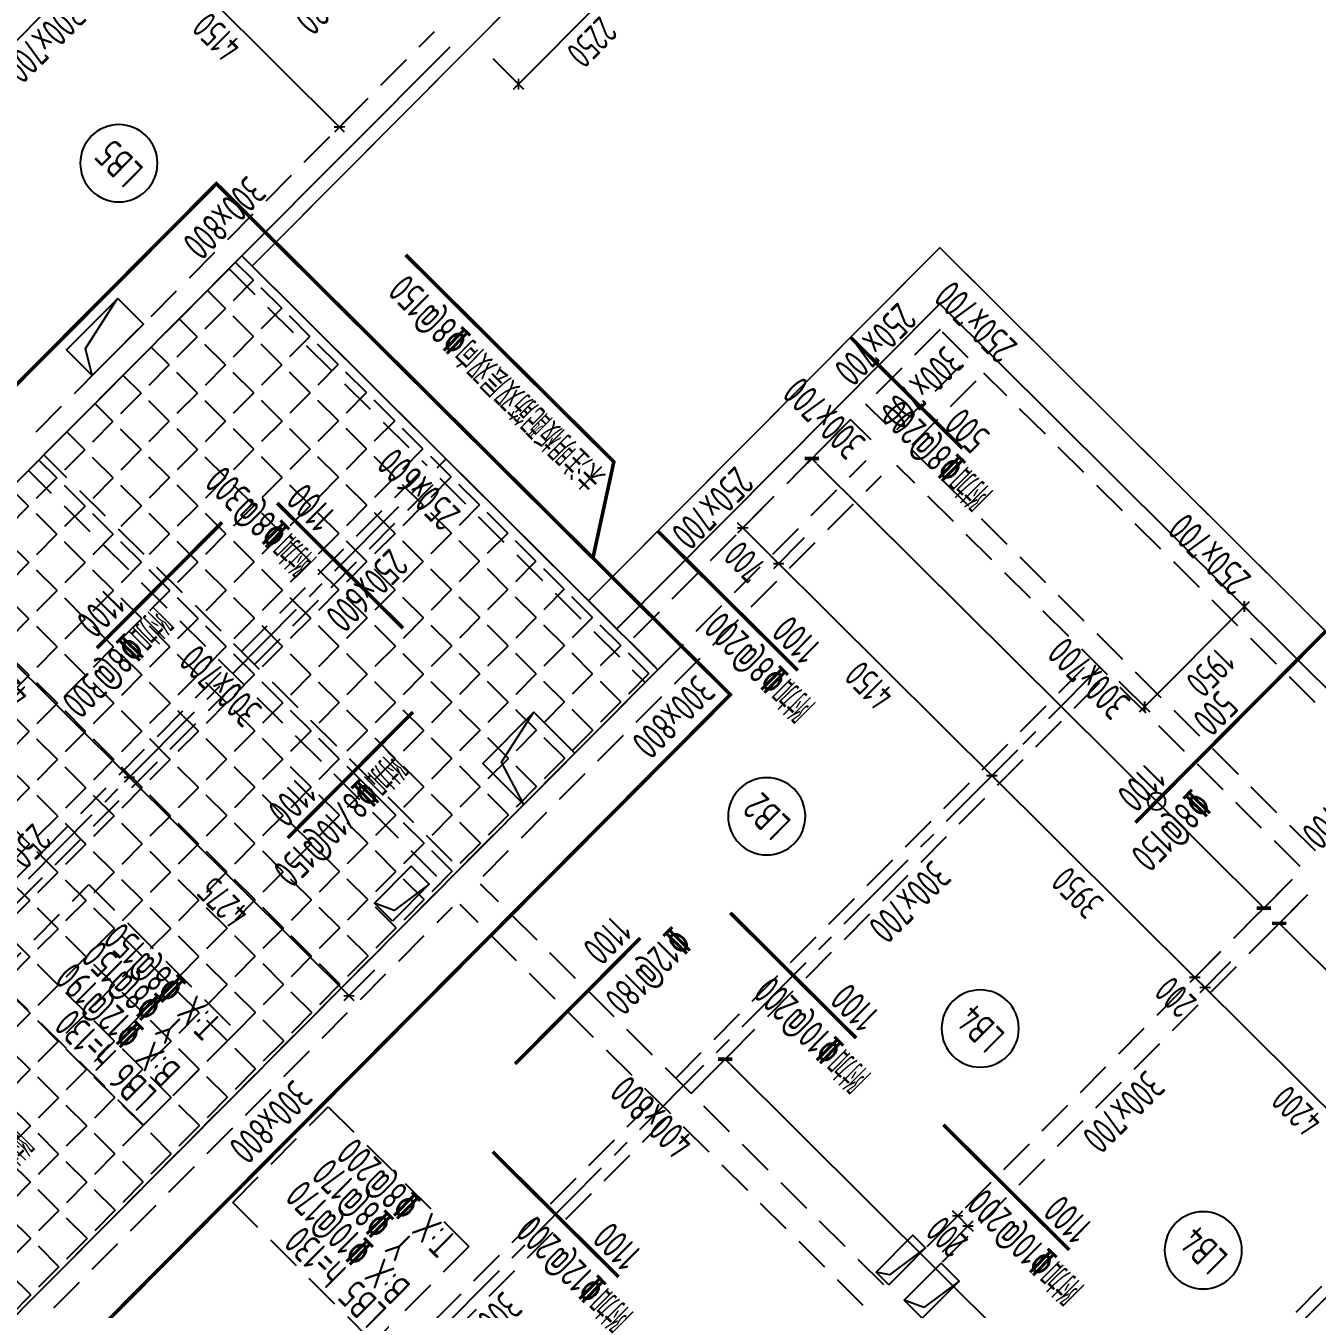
# Model space of a CAD drawing. Extents: x 517450926 to 520131079, y 3499134486 to 3500888201.
# Drawn here: x 518706014 to 518723838, y 3500136975 to 3500154693 of the extents above; entities that cross this region are included whole.
import ezdxf
from ezdxf.enums import TextEntityAlignment as Align

# ---------------------------------------------------------------- set-up
doc = ezdxf.new("R2010")
doc.units = 0
doc.header["$LTSCALE"] = 1000
doc.header["$MEASUREMENT"] = 0
doc.linetypes.add('CENTER', pattern=[2, 1.25, -0.25, 0.25, -0.25])
doc.linetypes.add('DASHED', pattern=[0.75, 0.5, -0.25])
doc.layers.get('0').update_dxf_attribs({"linetype": 'CONTINUOUS'})
doc.layers.get('Defpoints').update_dxf_attribs({"color": 2, "linetype": 'CONTINUOUS'})
for name, color, linetype in [('S_AXIS', 8, 'CENTER'), ('S_AXIS_DIMS', 3, 'CONTINUOUS'), ('S_BEAM', 4, 'DASHED'), ('S_BEAM_SECD_TEXT_HORZ', 9, 'CONTINUOUS'), ('S_BEAM_TEXT_HORZ', 7, 'CONTINUOUS'), ('S_BEAM_TEXT_VERT', 41, 'CONTINUOUS'), ('S_FLOR_TEXT', 51, 'CONTINUOUS'), ('S_HOLE', 201, 'CONTINUOUS'), ('S_PLAN_HACH', 254, 'CONTINUOUS'), ('S_PLAN_REIN', 1, 'CONTINUOUS'), ('S_PLAN_THIK', 6, 'CONTINUOUS')]:
    doc.layers.add(name, color=color, linetype=linetype)
doc.styles.add('TH-STYLE1', font='Tssdeng.shx', dxfattribs={"width": 0.7, "bigfont": 'Tssdchn.shx'})
doc.styles.add('TH-STYLE3', font='tssdeng.shx', dxfattribs={"width": 0.7, "bigfont": 'tssdchn.shx'})
doc.styles.add('样式 1', font='Tssdeng.shx', dxfattribs={"width": 0.7, "bigfont": 'Tssdchn.shx'})
doc.dimstyles.new('TSSD_100_100', dxfattribs={"dimtxt": 375, "dimasz": 100, "dimexe": 100, "dimexo": 0, "dimgap": 125, "dimtad": 1, "dimdec": 1, "dimdsep": 46, "dimtxsty": 'TH-STYLE3', "dimblk": 'ARCHTICK', "dimcen": -100, "dimdle": 100, "dimclrt": 7, "dimadec": 0, "dimazin": 0, "dimtfac": 1, "dimtdec": 1, "dimtix": 1, "dimtmove": 2, "dimatfit": 3, "dimldrblk": 'ARCHTICK', "dimfxl": 500, "dimfxlon": 1, "dimtolj": 1, "dimtzin": 0, "dimarcsym": 0})
doc.dimstyles.new('TSSD_100_100$0', dxfattribs={"dimtxt": 300, "dimasz": 100, "dimexe": 100, "dimexo": 250, "dimgap": 100, "dimtad": 1, "dimdec": 0, "dimzin": 0, "dimdsep": 46, "dimtxsty": 'TH-STYLE3', "dimblk": '_tsdbk', "dimcen": 0, "dimdle": 100, "dimclrt": 7, "dimadec": 1, "dimazin": 0, "dimtfac": 1, "dimtdec": 0, "dimtix": 1, "dimtmove": 2, "dimatfit": 3, "dimldrblk": '_tsdbk', "dimfxl": 1, "dimtolj": 1, "dimtzin": 0, "dimarcsym": 0})

# ---------------------------------------------------------------- blocks, each defined once
blk = doc.blocks.new('_ArchTick')
at = {"color": 0, "const_width": 0.25}
blk.add_lwpolyline([(-0.53, -0.53), (0.53, 0.53)], dxfattribs=at)
blk = doc.blocks.new('*D114')
at = {"layer": 'Defpoints', "color": 0, "linetype": 'ByBlock', "transparency": 16777216}
for p in [(518723516, 3500142647), (518722291, 3500141415), (518726671, 3500139862)]:
    blk.add_point(p, dxfattribs=at)
at = {"layer": 'S_AXIS_DIMS', "color": 0, "linetype": 'ByBlock', "lineweight": -2, "transparency": 16777216}
for p, q in [((518722644, 3500141769), (518722220, 3500141344)), ((518725340, 3500138382), (518722220, 3500141485)), ((518725622, 3500138807), (518725198, 3500138382))]:
    blk.add_line(p, q, dxfattribs=at)
at = {"layer": 'S_AXIS_DIMS', "color": 0, "linetype": 'ByBlock', "lineweight": -2, "transparency": 16777216, "xscale": 100, "yscale": 100, "zscale": 100}
for p, rotation in [((518722291, 3500141415), 135.1572922653654), ((518725269, 3500138453), 315.1572922653655)]:
    blk.add_blockref('_ArchTick', p, dxfattribs=dict(at, rotation=rotation))
at = {"layer": 'S_AXIS_DIMS', "color": 7, "linetype": 'ByBlock', "transparency": 16777216, "insert": (518723560, 3500139712), "char_height": 375, "attachment_point": 5, "rotation": 135.1573, "style": 'TH-STYLE3'}
blk.add_mtext('\\A1;4200', dxfattribs=at)
blk = doc.blocks.new('*D115')
at = {"layer": 'Defpoints', "color": 0, "linetype": 'ByBlock', "transparency": 16777216}
for p in [(518720750, 3500145750), (518719348, 3500144341), (518723375, 3500142788)]:
    blk.add_point(p, dxfattribs=at)
at = {"layer": 'S_AXIS_DIMS', "color": 0, "linetype": 'ByBlock', "lineweight": -2, "transparency": 16777216}
for p, q in [((518719701, 3500144695), (518719278, 3500144270)), ((518722220, 3500141485), (518719278, 3500144411)), ((518722502, 3500141910), (518722079, 3500141485))]:
    blk.add_line(p, q, dxfattribs=at)
at = {"layer": 'S_AXIS_DIMS', "color": 0, "linetype": 'ByBlock', "lineweight": -2, "transparency": 16777216, "xscale": 100, "yscale": 100, "zscale": 100}
for p, rotation in [((518719348, 3500144341), 135.1572922653654), ((518722149, 3500141556), 315.1572922653655)]:
    blk.add_blockref('_ArchTick', p, dxfattribs=dict(at, rotation=rotation))
at = {"layer": 'S_AXIS_DIMS', "color": 7, "linetype": 'ByBlock', "transparency": 16777216, "insert": (518720528, 3500142727), "char_height": 375, "attachment_point": 5, "rotation": 135.1573, "style": 'TH-STYLE3'}
blk.add_mtext('\\A1;3950', dxfattribs=at)
blk = doc.blocks.new('*D116')
at = {"layer": 'Defpoints', "color": 0, "linetype": 'ByBlock', "transparency": 16777216}
for p in [(518717596, 3500148464), (518716406, 3500147267), (518720750, 3500145750)]:
    blk.add_point(p, dxfattribs=at)
at = {"layer": 'S_AXIS_DIMS', "color": 0, "linetype": 'ByBlock', "lineweight": -2, "transparency": 16777216}
for p, q in [((518716758, 3500147622), (518716335, 3500147196)), ((518719419, 3500144270), (518716335, 3500147338)), ((518719701, 3500144695), (518719278, 3500144270))]:
    blk.add_line(p, q, dxfattribs=at)
at = {"layer": 'S_AXIS_DIMS', "color": 0, "linetype": 'ByBlock', "lineweight": -2, "transparency": 16777216, "xscale": 100, "yscale": 100, "zscale": 100}
for p, rotation in [((518716406, 3500147267), 135.1572922653654), ((518719348, 3500144341), 315.1572922653655)]:
    blk.add_blockref('_ArchTick', p, dxfattribs=dict(at, rotation=rotation))
at = {"layer": 'S_AXIS_DIMS', "color": 7, "linetype": 'ByBlock', "transparency": 16777216, "insert": (518717657, 3500145583), "char_height": 375, "attachment_point": 5, "rotation": 135.1573, "style": 'TH-STYLE3'}
blk.add_mtext('\\A1;4150', dxfattribs=at)
blk = doc.blocks.new('*D117')
at = {"layer": 'Defpoints', "color": 0, "linetype": 'ByBlock', "transparency": 16777216}
for p in [(518708738, 3500145620), (518707442, 3500144317), (518711664, 3500142499)]:
    blk.add_point(p, dxfattribs=at)
at = {"layer": 'S_AXIS_DIMS', "color": 0, "linetype": 'ByBlock', "lineweight": -2, "transparency": 16777216}
for p, q in [((518707795, 3500144672), (518707372, 3500144246)), ((518710545, 3500141232), (518707372, 3500144388)), ((518710826, 3500141657), (518710403, 3500141232))]:
    blk.add_line(p, q, dxfattribs=at)
at = {"layer": 'S_AXIS_DIMS', "color": 0, "linetype": 'ByBlock', "lineweight": -2, "transparency": 16777216, "xscale": 100, "yscale": 100, "zscale": 100}
for p, rotation in [((518707442, 3500144317), 135.1572922653654), ((518710474, 3500141302), 315.1572922653655)]:
    blk.add_blockref('_ArchTick', p, dxfattribs=dict(at, rotation=rotation))
at = {"layer": 'S_AXIS_DIMS', "color": 7, "linetype": 'ByBlock', "transparency": 16777216, "insert": (518708738, 3500142588), "char_height": 375, "attachment_point": 5, "rotation": 135.1573, "style": 'TH-STYLE3'}
blk.add_mtext('\\A1;4275', dxfattribs=at)
blk = doc.blocks.new('*D118')
at = {"layer": 'Defpoints', "color": 0, "linetype": 'ByBlock', "transparency": 16777216}
for p in [(518705601, 3500148528), (518704411, 3500147332), (518708738, 3500145620)]:
    blk.add_point(p, dxfattribs=at)
at = {"layer": 'S_AXIS_DIMS', "color": 0, "linetype": 'ByBlock', "lineweight": -2, "transparency": 16777216}
for p, q in [((518704764, 3500147686), (518704341, 3500147261)), ((518707513, 3500144247), (518704340, 3500147402)), ((518707795, 3500144672), (518707372, 3500144246))]:
    blk.add_line(p, q, dxfattribs=at)
at = {"layer": 'S_AXIS_DIMS', "color": 0, "linetype": 'ByBlock', "lineweight": -2, "transparency": 16777216, "xscale": 100, "yscale": 100, "zscale": 100}
for p, rotation in [((518704411, 3500147332), 135.1572922653654), ((518707442, 3500144317), 315.1572922653655)]:
    blk.add_blockref('_ArchTick', p, dxfattribs=dict(at, rotation=rotation))
at = {"layer": 'S_AXIS_DIMS', "color": 7, "linetype": 'ByBlock', "transparency": 16777216, "insert": (518705706, 3500145603), "char_height": 375, "attachment_point": 5, "rotation": 135.1573, "style": 'TH-STYLE3'}
blk.add_mtext('\\A1;4275', dxfattribs=at)
blk = doc.blocks.new('*D119')
at = {"layer": 'Defpoints', "color": 0, "linetype": 'ByBlock', "transparency": 16777216}
for p in [(518708591, 3500157420), (518707401, 3500156223), (518711534, 3500154493)]:
    blk.add_point(p, dxfattribs=at)
at = {"layer": 'S_AXIS_DIMS', "color": 0, "linetype": 'ByBlock', "lineweight": -2, "transparency": 16777216}
for p, q in [((518707754, 3500156577), (518707330, 3500156152)), ((518710414, 3500153226), (518707330, 3500156293)), ((518710696, 3500153651), (518710273, 3500153226))]:
    blk.add_line(p, q, dxfattribs=at)
at = {"layer": 'S_AXIS_DIMS', "color": 0, "linetype": 'ByBlock', "lineweight": -2, "transparency": 16777216, "xscale": 100, "yscale": 100, "zscale": 100}
for p, rotation in [((518707401, 3500156223), 135.1572922653654), ((518710344, 3500153297), 315.1572922653655)]:
    blk.add_blockref('_ArchTick', p, dxfattribs=dict(at, rotation=rotation))
at = {"layer": 'S_AXIS_DIMS', "color": 7, "linetype": 'ByBlock', "transparency": 16777216, "insert": (518708652, 3500154538), "char_height": 375, "attachment_point": 5, "rotation": 135.1573, "style": 'TH-STYLE3'}
blk.add_mtext('\\A1;4150', dxfattribs=at)
blk = doc.blocks.new('*D128')
at = {"layer": 'Defpoints', "color": 0, "linetype": 'ByBlock', "transparency": 16777216}
for p in [(518723375, 3500142788), (518723516, 3500142647), (518722149, 3500141556)]:
    blk.add_point(p, dxfattribs=at)
at = {"layer": 'S_AXIS_DIMS', "color": 0, "linetype": 'ByBlock', "lineweight": -2, "transparency": 16777216}
for p, q in [((518722502, 3500141910), (518722079, 3500141485)), ((518722644, 3500141769), (518722220, 3500141344)), ((518722149, 3500141556), (518722078, 3500141626)), ((518722291, 3500141415), (518722149, 3500141556)), ((518722291, 3500141415), (518722362, 3500141344))]:
    blk.add_line(p, q, dxfattribs=at)
at = {"layer": 'S_AXIS_DIMS', "color": 0, "linetype": 'ByBlock', "lineweight": -2, "transparency": 16777216, "xscale": 100, "yscale": 100, "zscale": 100}
for p, rotation in [((518722149, 3500141556), 315.1572922653655), ((518722291, 3500141415), 135.1572922653654)]:
    blk.add_blockref('_ArchTick', p, dxfattribs=dict(at, rotation=rotation))
at = {"layer": 'S_AXIS_DIMS', "color": 7, "linetype": 'ByBlock', "transparency": 16777216, "insert": (518721882, 3500141282), "char_height": 375, "attachment_point": 5, "rotation": 135.1573, "style": 'TH-STYLE3'}
blk.add_mtext('\\A1;200', dxfattribs=at)
blk = doc.blocks.new('*D157')
at = {"layer": 'Defpoints', "color": 0, "linetype": 'ByBlock', "transparency": 16777216}
for p in [(518722159, 3500147344), (518722832, 3500146675), (518720784, 3500145962)]:
    blk.add_point(p, dxfattribs=at)
at = {"layer": 'S_AXIS_DIMS', "color": 0, "linetype": 'ByBlock', "lineweight": -2, "transparency": 16777216}
for p, q in [((518722477, 3500147028), (518722903, 3500146605)), ((518721386, 3500145222), (518722902, 3500146746)), ((518721102, 3500145645), (518721528, 3500145222))]:
    blk.add_line(p, q, dxfattribs=at)
at = {"layer": 'S_AXIS_DIMS', "color": 0, "linetype": 'ByBlock', "lineweight": -2, "transparency": 16777216, "xscale": 100, "yscale": 100, "zscale": 100}
for p, rotation in [((518722832, 3500146675), 45.15729226536542), ((518721457, 3500145293), 225.1572922653654)]:
    blk.add_blockref('_ArchTick', p, dxfattribs=dict(at, rotation=rotation))
at = {"layer": 'S_AXIS_DIMS', "color": 7, "linetype": 'ByBlock', "transparency": 16777216, "insert": (518722366, 3500145764), "char_height": 375, "attachment_point": 5, "rotation": 225.1573, "style": 'TH-STYLE3'}
blk.add_mtext('\\A1;1950', dxfattribs=at)
blk = doc.blocks.new('*D158')
at = {"layer": 'Defpoints', "color": 0, "linetype": 'ByBlock', "transparency": 16777216}
for p in [(518716427, 3500148282), (518716924, 3500147788), (518716406, 3500147267)]:
    blk.add_point(p, dxfattribs=at)
at = {"layer": 'S_AXIS_DIMS', "color": 0, "linetype": 'ByBlock', "lineweight": -2, "transparency": 16777216}
for p, q in [((518716262, 3500148116), (518715839, 3500147690)), ((518715910, 3500147761), (518715839, 3500147832)), ((518715910, 3500147761), (518716406, 3500147267)), ((518716758, 3500147622), (518716335, 3500147196)), ((518716406, 3500147267), (518716477, 3500147197))]:
    blk.add_line(p, q, dxfattribs=at)
at = {"layer": 'S_AXIS_DIMS', "color": 0, "linetype": 'ByBlock', "lineweight": -2, "transparency": 16777216, "xscale": 100, "yscale": 100, "zscale": 100}
for p, rotation in [((518715910, 3500147761), 315.1572922653655), ((518716406, 3500147267), 135.1572922653654)]:
    blk.add_blockref('_ArchTick', p, dxfattribs=dict(at, rotation=rotation))
at = {"layer": 'S_AXIS_DIMS', "color": 7, "linetype": 'ByBlock', "transparency": 16777216, "insert": (518715937, 3500147293), "char_height": 375, "attachment_point": 5, "rotation": 135.1573, "style": 'TH-STYLE3'}
blk.add_mtext('\\A1;700', dxfattribs=at)
blk = doc.blocks.new('*D159')
at = {"layer": 'Defpoints', "color": 0, "linetype": 'ByBlock', "transparency": 16777216}
for p in [(518713722, 3500156159), (518714401, 3500155483), (518712135, 3500154563)]:
    blk.add_point(p, dxfattribs=at)
at = {"layer": 'S_AXIS_DIMS', "color": 0, "linetype": 'ByBlock', "lineweight": -2, "transparency": 16777216}
for p, q in [((518714046, 3500155836), (518714472, 3500155413)), ((518712744, 3500153817), (518714471, 3500155554)), ((518712460, 3500154241), (518712885, 3500153817))]:
    blk.add_line(p, q, dxfattribs=at)
at = {"layer": 'S_AXIS_DIMS', "color": 0, "linetype": 'ByBlock', "lineweight": -2, "transparency": 16777216, "xscale": 100, "yscale": 100, "zscale": 100}
for p, rotation in [((518714401, 3500155483), 45.15729226536542), ((518712814, 3500153888), 225.1572922653654)]:
    blk.add_blockref('_ArchTick', p, dxfattribs=dict(at, rotation=rotation))
at = {"layer": 'S_AXIS_DIMS', "color": 7, "linetype": 'ByBlock', "transparency": 16777216, "insert": (518713829, 3500154465), "char_height": 375, "attachment_point": 5, "rotation": 225.1573, "style": 'TH-STYLE3'}
blk.add_mtext('\\A1;2250', dxfattribs=at)
blk = doc.blocks.new('*D265')
at = {"layer": 'Defpoints', "color": 0, "transparency": 16777216}
for p in [(518719018, 3500138123), (518717926, 3500137310), (518718068, 3500137168)]:
    blk.add_point(p, dxfattribs=at)
at = {"layer": 'S_AXIS_DIMS', "color": 0, "lineweight": -2, "transparency": 16777216}
for p, q in [((518718523, 3500137910), (518718946, 3500138335)), ((518718876, 3500138264), (518718805, 3500138335)), ((518718665, 3500137769), (518719088, 3500138194)), ((518718876, 3500138264), (518719018, 3500138123)), ((518719018, 3500138123), (518719089, 3500138053))]:
    blk.add_line(p, q, dxfattribs=at)
at = {"layer": 'S_AXIS_DIMS', "color": 0, "lineweight": -2, "transparency": 16777216, "xscale": 100, "yscale": 100, "zscale": 100}
for p, rotation in [((518718876, 3500138264), 315.1572922659514), ((518719018, 3500138123), 135.1572922659514)]:
    blk.add_blockref('_ArchTick', p, dxfattribs=dict(at, rotation=rotation))
at = {"layer": 'S_AXIS_DIMS', "color": 7, "transparency": 16777216, "insert": (518718726, 3500137972), "char_height": 375, "attachment_point": 5, "rotation": 135.1573, "style": 'TH-STYLE3'}
blk.add_mtext('\\A1;200', dxfattribs=at)
blk = doc.blocks.new('*D266')
at = {"layer": 'Defpoints', "color": 0, "transparency": 16777216}
for p in [(518669878, 3500184742), (518695991, 3500158014), (518696924, 3500157601, 0), (518691015, 3500152120, 0), (518751217, 3500103849)]:
    blk.add_point(p, dxfattribs=at)
at = {"layer": 'S_AXIS_DIMS', "color": 0, "lineweight": -2, "transparency": 16777216}
blk.add_arc((518697051, 3500157718), 1100, 135.1573, 222.8453, dxfattribs=at)
at = {"layer": 'S_AXIS_DIMS', "color": 0, "lineweight": -2, "transparency": 16777216, "xscale": 100, "yscale": 100, "zscale": 100}
for p, rotation in [((518696271, 3500158494), 45.15729226417032), ((518696244, 3500156970), 312.8453472668461)]:
    blk.add_blockref('_ArchTick', p, dxfattribs=dict(at, rotation=rotation))
at = {"layer": 'S_AXIS_DIMS', "color": 7, "transparency": 16777216, "insert": (518695638, 3500157743), "char_height": 375, "attachment_point": 5, "rotation": 89.0013, "style": 'TH-STYLE3'}
blk.add_mtext('\\A1;88°', dxfattribs=at)
blk = doc.blocks.new('B-Num')
blk.add_circle((29, 399), 400)
at = {"style": 'TH-STYLE1', "width": 0.7, "flags": 8}
blk.add_attdef('LBN', text='', height=250, dxfattribs=at).set_placement((29, 278), align=Align.CENTER)
blk = doc.blocks.new('_tsdbk')
blk.add_line((-1, 0), (0, 0))
at = {"const_width": 0.5}
blk.add_lwpolyline([(-0.7, -0.7), (0.7, 0.7)], dxfattribs=at)
blk = doc.blocks.new('*D406')
at = {"layer": 'Defpoints', "color": 0, "transparency": 16777216}
for p in [(518717424, 3500149284), (518723663, 3500143078), (518723102, 3500142513)]:
    blk.add_point(p, dxfattribs=at)
at = {"layer": 'S_FLOR_TEXT', "color": 0, "lineweight": -2, "transparency": 16777216}
for p, q in [((518717247, 3500149106), (518716792, 3500148648)), ((518716933, 3500148648), (518723031, 3500142584)), ((518723487, 3500142901), (518723031, 3500142443))]:
    blk.add_line(p, q, dxfattribs=at)
at = {"layer": 'S_FLOR_TEXT', "color": 0, "lineweight": -2, "transparency": 16777216, "xscale": 100, "yscale": 100, "zscale": 100}
for p, rotation in [((518716862, 3500148719), 135.1572923119956), ((518723102, 3500142513), 315.1572923119956)]:
    blk.add_blockref('_tsdbk', p, dxfattribs=dict(at, rotation=rotation))
blk = doc.blocks.new('*D408')
at = {"layer": 'Defpoints', "color": 0, "transparency": 16777216}
for p in [(518715212, 3500139969), (518739261, 3500116963), (518738806, 3500116505)]:
    blk.add_point(p, dxfattribs=at)
at = {"layer": 'S_FLOR_TEXT', "color": 0, "lineweight": -2, "transparency": 16777216}
for p, q in [((518715388, 3500140146), (518715738, 3500140498)), ((518715738, 3500140356), (518739190, 3500117033)), ((518738982, 3500116682), (518739331, 3500117034))]:
    blk.add_line(p, q, dxfattribs=at)
at = {"layer": 'S_FLOR_TEXT', "color": 0, "lineweight": -2, "transparency": 16777216, "xscale": 100, "yscale": 100, "zscale": 100}
for p, rotation in [((518715667, 3500140427), 135.1572922823497), ((518739261, 3500116963), 315.1572922823497)]:
    blk.add_blockref('_tsdbk', p, dxfattribs=dict(at, rotation=rotation))
blk = doc.blocks.new('*D410')
at = {"layer": 'Defpoints', "color": 0, "transparency": 16777216}
for p in [(518723876, 3500142867), (518741567, 3500125273), (518741005, 3500124708)]:
    blk.add_point(p, dxfattribs=at)
at = {"layer": 'S_FLOR_TEXT', "color": 0, "lineweight": -2, "transparency": 16777216}
for p, q in [((518723700, 3500142689), (518723244, 3500142231)), ((518723385, 3500142231), (518740934, 3500124779)), ((518741390, 3500125095), (518740935, 3500124637))]:
    blk.add_line(p, q, dxfattribs=at)
at = {"layer": 'S_FLOR_TEXT', "color": 0, "lineweight": -2, "transparency": 16777216, "xscale": 100, "yscale": 100, "zscale": 100}
for p, rotation in [((518723315, 3500142302), 135.1572922838371), ((518741005, 3500124708), 315.1572922838371)]:
    blk.add_blockref('_tsdbk', p, dxfattribs=dict(at, rotation=rotation))
blk = doc.blocks.new('*D482')
at = {"layer": 'Defpoints', "color": 0, "transparency": 16777216}
for p in [(518708313, 3500158153), (518708906, 3500157563), (518692758, 3500141326)]:
    blk.add_point(p, dxfattribs=at)
at = {"layer": 'S_FLOR_TEXT', "color": 0, "lineweight": -2, "transparency": 16777216}
for p, q in [((518708729, 3500157740), (518708242, 3500158223)), ((518692236, 3500141986), (518708243, 3500158082)), ((518692580, 3500141503), (518692094, 3500141986))]:
    blk.add_line(p, q, dxfattribs=at)
at = {"layer": 'S_FLOR_TEXT', "color": 0, "lineweight": -2, "transparency": 16777216, "xscale": 100, "yscale": 100, "zscale": 100}
for p, rotation in [((518708313, 3500158153), 45.15729216554818), ((518692165, 3500141916), 225.1572921655482)]:
    blk.add_blockref('_tsdbk', p, dxfattribs=dict(at, rotation=rotation))
blk = doc.blocks.new('*D498')
at = {"layer": 'Defpoints', "color": 0, "transparency": 16777216}
for p in [(518662479, 3500180254), (518666733, 3500175600), (518666797, 3500174850), (518662721, 3500168730), (518746350, 3500096842)]:
    blk.add_point(p, dxfattribs=at)
at = {"layer": 'S_AXIS_DIMS', "color": 0, "lineweight": -2, "transparency": 16777216}
blk.add_arc((518666889, 3500175868), 1022, 239.7176, 315.1573, dxfattribs=at)
at = {"layer": 'S_AXIS_DIMS', "color": 0, "lineweight": -2, "transparency": 16777216, "xscale": 100, "yscale": 100, "zscale": 100}
for p, rotation in [((518667613, 3500175147), 45.15729226334187), ((518666374, 3500174986), 149.7175679383983)]:
    blk.add_blockref('_ArchTick', p, dxfattribs=dict(at, rotation=rotation))
at = {"layer": 'S_AXIS_DIMS', "color": 7, "transparency": 16777216, "insert": (518667062, 3500174545), "char_height": 375, "attachment_point": 5, "rotation": 187.4374, "style": 'TH-STYLE3'}
blk.add_mtext('\\A1;75°', dxfattribs=at)
blk = doc.blocks.new('*D499')
at = {"layer": 'Defpoints', "color": 0, "transparency": 16777216}
for p in [(518668402, 3500186210), (518670997, 3500183206), (518671114, 3500182976), (518667305, 3500175877), (518752273, 3500102798)]:
    blk.add_point(p, dxfattribs=at)
at = {"layer": 'S_AXIS_DIMS', "color": 0, "lineweight": -2, "transparency": 16777216}
blk.add_arc((518671139, 3500183488), 512, 243.2611, 315.1573, dxfattribs=at)
at = {"layer": 'S_AXIS_DIMS', "color": 0, "lineweight": -2, "transparency": 16777216, "xscale": 100, "yscale": 100, "zscale": 100}
for p, rotation in [((518670908, 3500183030), 153.2610552557729), ((518671502, 3500183127), 45.15729226431507)]:
    blk.add_blockref('_ArchTick', p, dxfattribs=dict(at, rotation=rotation))
at = {"layer": 'S_AXIS_DIMS', "color": 7, "transparency": 16777216, "insert": (518671271, 3500182674), "char_height": 375, "attachment_point": 5, "rotation": 189.2092, "style": 'TH-STYLE3'}
blk.add_mtext('\\A1;72°', dxfattribs=at)

msp = doc.modelspace()

# ---------------------------------------------------------------- hatches: boundary and pattern name
at = {"layer": 'S_PLAN_HACH', "transparency": 33554559}
h = msp.add_hatch(dxfattribs=at)
h.set_pattern_fill('ANGLE', color=256, scale=2000)
h.set_pattern_definition([(135.1573, (518630193.4, 3500156019.2), (-387.8396, -389.975), [400, -150]), (225.1573, (518630193.4, 3500156019.2), (389.975, -387.8396), [400, -150])])
h.paths.add_polyline_path([(518694768.783, 3500137210.5939), (518700512.05, 3500131498.7743), (518714738.7119, 3500145803.7634), (518708995.4449, 3500151515.5831)])

# ---------------------------------------------------------------- linework, layer by layer
at = {"layer": 'S_AXIS'}
for p, q in [((518697587.2381, 3500134407.5713), (518711813.9, 3500148712.5605)), ((518704618.6892, 3500129530.1417), (518720837.4364, 3500145838.1839)), ((518720741.8175, 3500133900.8033), (518726757.9648, 3500139950.0735))]:
    msp.add_line(p, q, dxfattribs=at)
at = {"layer": 'S_BEAM'}
for p, q in [((518703249.3023, 3500151835.685), (518708996.3797, 3500157614.4047)), ((518706155.9995, 3500149085.9382), (518711656.2703, 3500154616.4916)), ((518706368.7131, 3500148874.3893), (518708819.1542, 3500151338.3218)), ((518708819.1542, 3500151338.3218), (518711548.9786, 3500148623.4445)), ((518718632.6018, 3500150499.0533), (518717610.1155, 3500149470.9376)), ((518719022.5767, 3500150111.2137), (518718632.6018, 3500150499.0533)), ((518718035.3486, 3500149118.5503), (518719022.5767, 3500150111.2137)), ((518718248.0622, 3500148907.0014), (518719235.2903, 3500149899.6648)), ((518724872.2005, 3500144293.6196), (518719235.2903, 3500149899.6648)), ((518717893.7337, 3500149188.8725), (518717610.1155, 3500149470.9376)), ((518717398.5667, 3500149258.224), (518714348.737, 3500146191.603)), ((518717682.1848, 3500148976.1589), (518717398.5667, 3500149258.224)), ((518711899.8488, 3500143161.9873), (518706262.9386, 3500148768.0325)), ((518714738.7119, 3500145803.7634), (518717612.2509, 3500148693.1231)), ((518723814.262, 3500143300.7621), (518718248.2563, 3500148836.291)), ((518711688.3, 3500142949.2737), (518706051.3897, 3500148555.3189)), ((518708992.7631, 3500146053.1553), (518711548.9786, 3500148623.4445)), ((518723602.7131, 3500143088.0485), (518718036.7075, 3500148623.5774)), ((518709170.0244, 3500145876.8646), (518711726.24, 3500148447.1538)), ((518711726.24, 3500148447.1538), (518714562.4212, 3500145626.5021)), ((518712324.6937, 3500142951.0208), (518717824.9645, 3500148481.5742)), ((518714348.737, 3500146191.603), (518714738.7119, 3500145803.7634)), ((518703069.3945, 3500140097.1747), (518708781.2142, 3500145840.4417)), ((518714984.0019, 3500140165.239), (518720731.0796, 3500145943.9583)), ((518703246.6558, 3500139920.8839), (518708958.4755, 3500145664.151)), ((518715196.7154, 3500139953.6902), (518720943.7932, 3500145732.4094)), ((518712111.9801, 3500143162.5697), (518714562.4212, 3500145626.5021)), ((518717855.6354, 3500137309.3292), (518712289.6297, 3500142844.8581)), ((518717926.3457, 3500137309.5233), (518723497.1328, 3500142910.9813)), ((518706188.6115, 3500137206.589), (518711688.8823, 3500142737.1425)), ((518718139.0593, 3500137097.9744), (518723709.8464, 3500142699.4324)), ((518706401.3251, 3500136995.0402), (518711901.5959, 3500142525.5936)), ((518717573.5702, 3500137025.7111), (518712007.5645, 3500142561.24)), ((518720904.5302, 3500134277.1287), (518726651.608, 3500140055.8479)), ((518709025.3751, 3500134173.8061), (518714701.9367, 3500139881.6209)), ((518709238.0887, 3500133962.2573), (518714914.6503, 3500139670.072))]:
    msp.add_line(p, q, dxfattribs=at)
at = {"layer": 'S_BEAM', "linetype": 'Continuous'}
for p, q in [((518708995.4449, 3500151515.5831), (518711868.9838, 3500154404.9428)), ((518708995.4449, 3500151515.5831), (518714171.4757, 3500146367.8938)), ((518718631.6312, 3500150852.6054), (518714171.4757, 3500146367.8938)), ((518725261.2048, 3500144259.3321), (518718631.6312, 3500150852.6054))]:
    msp.add_line(p, q, dxfattribs=at)
at = {"layer": 'S_FLOR_TEXT', "linetype": 'CENTER', "const_width": 50}
msp.add_lwpolyline([(518700480.0463, 3500130116.6348), (518693386.3914, 3500137171.4483), (518708644.6929, 3500152513.757), (518715738.3479, 3500145458.9434)], close=True, dxfattribs=at)
msp.add_lwpolyline([(518713841.256, 3500147345.6478), (518714129.914, 3500148673.6648), (518711257.2324, 3500151530.6169)], dxfattribs=at)
at = {"layer": 'S_FLOR_TEXT', "linetype": 'DASHED'}
for points in [[(518707639.4673, 3500139514.3918), (518705598.3875, 3500141544.2957), (518706884.2202, 3500142837.2078), (518708925.3, 3500140807.3039)], [(518710811.5372, 3500136516.2448), (518708870.5722, 3500138446.582), (518710186.7936, 3500139770.05), (518712127.7586, 3500137839.7128)]]:
    msp.add_lwpolyline(points, close=True, dxfattribs=at)
at = {"layer": 'S_FLOR_TEXT'}
msp.add_circle((518721620.9363, 3500143986.2768), 120, dxfattribs=at)
at = {"layer": 'S_HOLE'}
for p, q in [((518718894.402, 3500137361.1299), (518718408.4581, 3500136998.2031)), ((518718408.4581, 3500136998.2031), (518718139.0593, 3500137097.9744))]:
    msp.add_line(p, q, dxfattribs=at)
at = {"layer": 'S_HOLE', "elevation": -0.0885}
for points in [[(518706931.6787, 3500149865.888), (518706577.156, 3500150218.4695), (518707282.3189, 3500150927.5148), (518707636.8416, 3500150574.9334)], [(518712887.6594, 3500143942.5195), (518712320.4232, 3500144506.6499), (518713025.5865, 3500145215.6955), (518713592.8227, 3500144651.5652)]]:
    msp.add_lwpolyline(points, close=True, dxfattribs=at)
for points in [[(518706931.6787, 3500149865.888), (518706838.2715, 3500150239.8151), (518707269.1873, 3500150914.3108)], [(518712887.6594, 3500143942.5195), (518712581.5385, 3500144527.9953), (518713017.3699, 3500145210.1852)]]:
    msp.add_lwpolyline(points, dxfattribs=at)
at = {"layer": 'S_HOLE'}
for points in [[(518711075.3883, 3500142332.9876), (518710827.2259, 3500142579.7912), (518711334.3631, 3500143089.7205), (518711582.5255, 3500142842.9169)], [(518717926.3457, 3500137309.5233), (518717749.1014, 3500137485.7971), (518718256.8188, 3500137996.3098), (518718434.0631, 3500137820.036)], [(518718387.2299, 3500136851.1626), (518718139.0593, 3500137097.9744), (518718646.7769, 3500137608.4873), (518718894.9475, 3500137361.6756)]]:
    msp.add_lwpolyline(points, close=True, dxfattribs=at)
for points in [[(518711582.5165, 3500142842.9079), (518711096.6247, 3500142480.0199), (518710827.2259, 3500142579.7912)], [(518718434.0631, 3500137820.036), (518717935.2243, 3500137450.5253), (518717749.1014, 3500137485.7971)]]:
    msp.add_lwpolyline(points, dxfattribs=at)
at = {"layer": 'S_PLAN_HACH', "transparency": 33554559}
msp.add_lwpolyline([(518694768.783, 3500137210.5939), (518700512.05, 3500131498.7743), (518714738.7119, 3500145803.7634), (518708995.4449, 3500151515.5831)], close=True, dxfattribs=at)
at = {"layer": 'S_PLAN_REIN', "const_width": 50}
for points in [[(518717398.5725, 3500150392.7194), (518718940.7466, 3500148858.9895)], [(518709482.3974, 3500148105.4098), (518711219.5596, 3500146377.7595)], [(518706995.0087, 3500146100.7425), (518708722.659, 3500147837.9047)], [(518714736.8435, 3500147716.3359), (518716668.9926, 3500145794.7664)], [(518721328.7098, 3500143692.4414), (518723955.4422, 3500146333.6359)], [(518709628.7523, 3500143481.42), (518711356.4026, 3500145218.5822)], [(518715737.1472, 3500142447.0025), (518717474.3093, 3500140719.3522)], [(518712766.7912, 3500140360.5635), (518714494.4415, 3500142097.7256)], [(518718679.6852, 3500139520.5764), (518720416.8474, 3500137792.9261)], [(518712457.4296, 3500139149.2279), (518714194.5918, 3500137421.5776)]]:
    msp.add_lwpolyline(points, dxfattribs=at)
at = {"layer": 'S_PLAN_THIK', "const_width": 20}
msp.add_lwpolyline([(518727492.3889, 3500104243.0626), (518727104.5493, 3500103853.0877), (518738768.3446, 3500092253.1576), (518745961.0064, 3500099485.4198), (518745145.9569, 3500100296.7117), (518756886.5669, 3500112101.9616), (518724908.6234, 3500143904.8094), (518725649.0444, 3500144649.307), (518718629.4959, 3500151630.4199), (518713781.5008, 3500146755.7334), (518709137.254, 3500151374.5505), (518713808.9584, 3500156071.9757), (518677754.0043, 3500191929.5103), (518669990.1605, 3500184122.9214), (518661386.2822, 3500168153.7529), (518675666.2237, 3500153952.0015), (518676794.4843, 3500155086.474), (518687855.5912, 3500144085.9325), (518687503.0097, 3500143731.4098), (518709660.6757, 3500121695.0685), (518710013.2572, 3500122049.5911), (518724194.1634, 3500107946.3327), (518724194.1634, 3500107946.3327), (518724194.1634, 3500107946.3327)], dxfattribs=at)

# ---------------------------------------------------------------- block references
at = {"layer": 'S_FLOR_TEXT'}
ref = msp.add_blockref('B-Num', (518707645.9704, 3500153199.8758), dxfattribs=dict(at, xscale=-1.333333333333333, yscale=1.333333333333333, zscale=1.333333333333333, rotation=135.157292271626))
ref.add_attrib('LBN', 'LB5', dxfattribs={"layer": '0', "height": 400, "rotation": 135.15728937, "style": 'TH-STYLE3', "width": 0.7, "flags": 8}).set_placement((518707298.4109, 3500152795.3429), align=Align.MIDDLE)
ref = msp.add_blockref('B-Num', (518716588.5082, 3500144184.0884), dxfattribs=dict(at, xscale=-1.333333333333333, yscale=1.333333333333333, zscale=1.333333333333333, rotation=135.157292271626))
ref.add_attrib('LBN', 'LB2', dxfattribs={"layer": '0', "height": 400, "rotation": 135.15728937, "style": 'TH-STYLE3', "width": 0.7, "flags": 8}).set_placement((518716240.9486, 3500143779.5556), align=Align.MIDDLE)
ref = msp.add_blockref('B-Num', (518719534.8222, 3500141253.9069), dxfattribs=dict(at, xscale=-1.333333333333333, yscale=1.333333333333333, zscale=1.333333333333333, rotation=135.157292271626))
ref.add_attrib('LBN', 'LB4', dxfattribs={"layer": '0', "height": 400, "rotation": 135.15728937, "style": 'TH-STYLE3', "width": 0.7, "flags": 8}).set_placement((518719187.2627, 3500140849.3741), align=Align.MIDDLE)
ref = msp.add_blockref('B-Num', (518722613.3307, 3500138192.2549), dxfattribs=dict(at, xscale=-1.333333333333333, yscale=1.333333333333333, zscale=1.333333333333333, rotation=135.157292271626))
ref.add_attrib('LBN', 'LB4', dxfattribs={"layer": '0', "height": 400, "rotation": 135.15728937, "style": 'TH-STYLE3', "width": 0.7, "flags": 8}).set_placement((518722265.7712, 3500137787.722), align=Align.MIDDLE)

# ---------------------------------------------------------------- texts
at = {"layer": 'S_BEAM_SECD_TEXT_HORZ', "linetype": 'Continuous', "width": 0.7}
for s, rotation, style, p in [('300x700', 225.15729781, '样式 1', (518706133.0046, 3500154609.1609)), ('250x700', 135.15728815, 'TH-STYLE3', (518719264.5915, 3500150744.5417)), ('250x700', 225.15729297, 'TH-STYLE3', (518717600.5956, 3500150432.3898)), ('250x600', 135.15728815, 'TH-STYLE3', (518711576.6514, 3500148433.7955)), ('250x700', 225.15729297, 'TH-STYLE3', (518715352.8888, 3500148172.3078)), ('250x700', 135.15728815, 'TH-STYLE3', (518722490.7476, 3500147536.0504)), ('250x600', 225.15729297, 'TH-STYLE3', (518710583.1653, 3500147034.5133)), ('300x700', 135.15728815, '样式 1', (518708841.3765, 3500145723.6721)), ('250x600', 225.15729297, 'TH-STYLE3', (518705657.8422, 3500143241.6037)), ('300x700', 225.15729297, 'TH-STYLE3', (518718071.7805, 3500142735.7559)), ('300x700', 225.15729297, 'TH-STYLE3', (518723992.3089, 3500136847.6455)), ('300x700', 225.15729297, 'TH-STYLE3', (518712151.8108, 3500136783.1929))]:
    msp.add_text(s, height=400, rotation=rotation, dxfattribs=dict(at, style=style)).set_placement(p, align=Align.CENTER)
at = {"layer": 'S_BEAM_TEXT_HORZ', "linetype": 'Continuous', "style": '样式 1', "width": 0.7}
for s, p in [('300x700', (518717171.6529, 3500149418.7455)), ('300x700', (518720826.597, 3500145827.2859)), ('400x800', (518714797.4546, 3500139764.948))]:
    msp.add_text(s, height=400, rotation=135.15728815, dxfattribs=at).set_placement(p, align=Align.CENTER)
at = {"layer": 'S_BEAM_TEXT_VERT', "linetype": 'Continuous', "style": '样式 1', "width": 0.7}
for s, p in [('300x800', (518708611.6908, 3500152179.304)), ('300x700', (518718245.8253, 3500149838.3751)), ('300x800', (518714810.3288, 3500145288.3863)), ('300x700', (518724051.3198, 3500144031.7043)), ('300x800', (518709250.065, 3500139697.5096)), ('300x700', (518721023.0573, 3500139835.8961))]:
    msp.add_text(s, height=400, rotation=225.15729781, dxfattribs=at).set_placement(p, align=Align.CENTER)
at = {"layer": 'S_FLOR_TEXT', "style": 'TH-STYLE3', "width": 0.7}
for s, rotation, p in [('%%13210@180', 225.15729297, (518710672.2055, 3500155804.7605)), ('未注明板配筋双层双向%%1328@150', 135.15728815, (518714057.3717, 3500148514.3742)), ('附加%%1328@200', 135.15728815, (518719382.1551, 3500148257.1045)), ('500', 135.15728815, (518719346.219, 3500149050.0506)), ('附加%%1328@300', 135.15728815, (518710049.9827, 3500147342.4569)), ('1100', 135.15728815, (518710315.1715, 3500147959.2359)), ('1100', 225.15729297, (518707132.1009, 3500146945.8507)), ('附加%%1328@300', 225.15729297, (518707783.7317, 3500146694.7138)), ('附加%%1328@200', 135.15728815, (518716935.097, 3500145333.4761)), ('1100', 135.15728815, (518717015.4262, 3500146132.2698)), ('500', 225.15729297, (518722488.0328, 3500145538.7444)), ('附加%%1328/10@150', 225.15729297, (518711030.0944, 3500144691.3833)), ('1100', 225.15729297, (518721496.6236, 3500144541.8768)), ('1100', 225.15729297, (518709774.1605, 3500144334.89)), ('%%1328@150', 225.15729297, (518722135.1974, 3500144169.295)), ('T:X %%1328@150', 135.15728815, (518708743.3387, 3500140946.0797)), ('1100', 225.15729297, (518714121.7832, 3500142430.277)), ('%%13212@180', 225.15729297, (518714960.5057, 3500142273.4654)), ('Y %%1328@150', 135.15728815, (518708229.0923, 3500140902.3206)), ('B:X %%13212@190', 135.15728815, (518708172.3465, 3500140299.1302)), ('附加%%13210@200', 135.15728815, (518717699.4305, 3500140216.853)), ('1100', 135.15728815, (518717820.743, 3500141056.8556)), ('LB6 h=130', 135.15728815, (518707845.4609, 3500139970.4449)), ('附加%%1328/10@150', 225.15729297, (518705863.5257, 3500139496.3693)), ('T:X %%1328@200', 135.15728815, (518711986.813, 3500137946.9166)), ('Y %%1328@170', 135.15728815, (518711401.1622, 3500137904.1736)), ('B:X %%13210@170', 135.15728815, (518711344.4163, 3500137300.9831)), ('附加%%13210@200', 135.15728815, (518720641.9686, 3500137290.4268)), ('1100', 135.15728815, (518720763.2811, 3500138130.4294)), ('附加%%13212@200', 135.15728815, (518714419.713, 3500136919.0784)), ('1100', 135.15728815, (518714541.0255, 3500137759.081)), ('LB5 h=130', 135.15728815, (518711017.5308, 3500136972.2979))]:
    msp.add_text(s, height=400, rotation=rotation, dxfattribs=at).set_placement(p)

# ---------------------------------------------------------------- dimensions: what is measured, and where the dimension line sits
at = {"layer": 'S_AXIS_DIMS'}
for base, line1, line2, picture, middle in [((518671114.2772, 3500182976.1449), ((518667304.862, 3500175877.4299), (518670997.0673, 3500183206.1488)), ((518752273.3816, 3500102797.9685), (518668402.2523, 3500186209.8599)), '*D499', (518671271.104, 3500182673.678)), ((518666797.3828, 3500174850.1658), ((518662720.9055, 3500168730.4059), (518666732.5694, 3500175600.3807)), ((518746350.013, 3500096841.9879), (518662478.8837, 3500180253.8793)), '*D498', (518667061.6075, 3500174544.79))]:
    dim = msp.add_angular_dim_2l(base=base, line1=line1, line2=line2, dimstyle='TSSD_100_100', override={"dimfxl": 200}, dxfattribs=at)
    dim.commit()
    dim.dimension.update_dxf_attribs({"geometry": picture, "text_midpoint": middle})
dim = msp.add_angular_dim_2l(base=(518695991.0166, 3500158014.2915), line1=((518751216.9937, 3500103848.5721), (518669878.1449, 3500184742.0486)), line2=((518691015.4533, 3500152120.3731, -0.0337), (518696924.317, 3500157600.734, 0)), dimstyle='TSSD_100_100', dxfattribs=at)
dim.commit()
dim.dimension.update_dxf_attribs({"geometry": '*D266', "text_midpoint": (518695638.1241, 3500157742.7359)})
at = {"layer": 'S_AXIS_DIMS', "linetype": 'ByBlock'}
for base, p1, p2, angle, picture, middle in [((518707401.001, 3500156222.9583), (518711533.7445, 3500154493.2914), (518708591.2067, 3500157419.7169), 135.15729227, '*D119', (518708651.9064, 3500154538.1688)), ((518714400.8493, 3500155483.3257), (518712135.0642, 3500154563.4234), (518713721.6808, 3500156158.7754), 225.15729227, '*D159', (518713829.1177, 3500154465.2863)), ((518704411.2771, 3500147331.61), (518708738.4262, 3500145620.1541), (518705601.483, 3500148528.3688), 135.15729227, '*D118', (518705706.4981, 3500145602.7476)), ((518716405.8761, 3500147267.3896), (518720750.1689, 3500145750.4358), (518717596.0819, 3500148464.1484), 135.15729227, '*D116', (518717656.7817, 3500145582.5999)), ((518716405.8761, 3500147267.3896), (518716427.4419, 3500148281.7526), (518716923.7737, 3500147788.1386), 135.15729227, '*D158', (518715937.3468, 3500147292.62)), ((518722831.9001, 3500146675.3351), (518720784.0639, 3500145961.7815), (518722159.1316, 3500147344.4198), 225.15729227, '*D157', (518722365.9429, 3500145763.6525)), ((518719348.4141, 3500144340.9635), (518723374.6071, 3500142787.781), (518720750.1689, 3500145750.4358), 135.15729227, '*D115', (518720528.4152, 3500142726.6901)), ((518707442.4459, 3500144317.0385), (518711663.8204, 3500142499.2258), (518708738.4262, 3500145620.1541), 135.15729227, '*D117', (518708737.6668, 3500142588.1761)), ((518722290.9521, 3500141414.5374), (518726670.6972, 3500139862.3255), (518723516.4162, 3500142646.7484), 135.15729227, '*D114', (518723559.5839, 3500139712.1186))]:
    dim = msp.add_linear_dim(base=base, p1=p1, p2=p2, angle=angle, dimstyle='TSSD_100_100', dxfattribs=at)
    dim.commit()
    dim.dimension.update_dxf_attribs({"geometry": picture, "text_midpoint": middle})
dim = msp.add_linear_dim(base=(518722149.1431, 3500141555.57), p1=(518723516.4162, 3500142646.7484), p2=(518723374.6071, 3500142787.781), angle=135.15729227, dimstyle='TSSD_100_100', dxfattribs=at)
dim.commit()
dim.dimension.update_dxf_attribs({"geometry": '*D128', "text_midpoint": (518721881.5246, 3500141281.6025), "dimtype": 160})
at = {"layer": 'S_AXIS_DIMS'}
dim = msp.add_linear_dim(base=(518719017.6135, 3500138123.1768), p1=(518717926.3457, 3500137309.5233), p2=(518718068.1548, 3500137168.4907), angle=135.15729227, dimstyle='TSSD_100_100', dxfattribs=at)
dim.commit()
dim.dimension.update_dxf_attribs({"geometry": '*D265', "text_midpoint": (518718726.3455, 3500137972.1164)})
at = {"layer": 'S_FLOR_TEXT'}
for p1, p2, distance, picture, middle in [((518692757.5446, 3500141326.3404), (518708905.7756, 3500157563.478), 835.6231, '*D482', (518700239.1654, 3500150034.1596)), ((518717423.7231, 3500149283.5189), (518723663.3218, 3500143078.0852), -796.2656, '*D406', (518719982.0255, 3500145616.2137)), ((518723876.0354, 3500142866.5363), (518741566.7159, 3500125272.7214), -796.2656, '*D410', (518732159.8787, 3500133505.0405)), ((518715212.1598, 3500139969.2195), (518738805.6425, 3500116504.9233), 645.6274, '*D408', (518727464.1737, 3500128694.8505))]:
    dim = msp.add_aligned_dim(p1=p1, p2=p2, distance=distance, text=' ', dimstyle='TSSD_100_100$0', dxfattribs=at)
    dim.commit()
    dim.dimension.update_dxf_attribs({"geometry": picture, "text_midpoint": middle})

doc.saveas('drawing.dxf')
